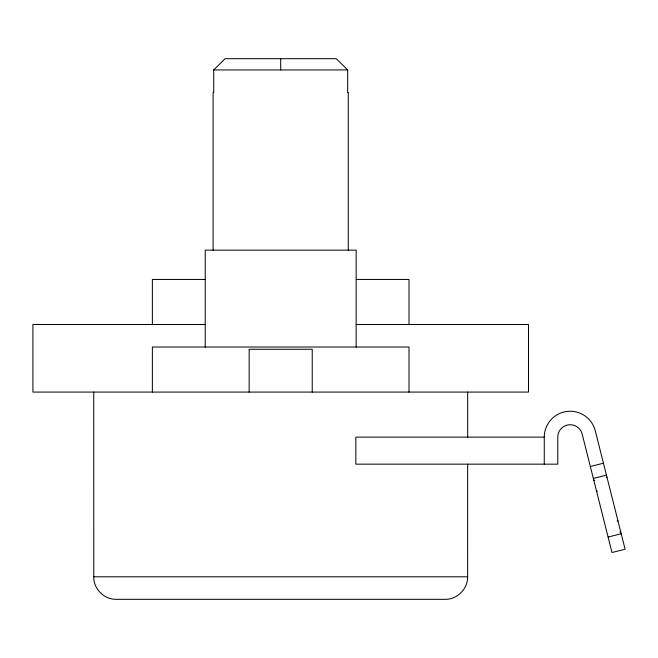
<?xml version="1.0" encoding="UTF-8"?>
<svg xmlns="http://www.w3.org/2000/svg" width="658" height="658" viewBox="0 0 658 658"><rect width="100%" height="100%" fill="white"/><g stroke="black" fill="none" stroke-linecap="round" stroke-linejoin="round"><path stroke-width="0.99" d="M467.665 464.161L467.624 576.795C467.978 588.828 457.178 599.594 445.137 599.323L116.252 599.323C104.203 599.594 93.411 588.828 93.765 576.795L93.724 392.078M213.11 250.155L213.11 92.474L213.718 92.474L213.718 69.945L225.102 58.677L336.287 58.677L347.671 69.945L347.671 92.474L348.263 92.474L348.271 250.155M590.333 466.506L603.444 463.207M593.335 478.432L606.446 475.125M593.837 480.43L594.659 480.225M606.125 477.338L606.947 477.132M596.592 491.353L597.406 491.148M617.13 521.029L617.952 520.823M619.877 531.952L620.7 531.738M608.099 537.043L621.201 533.745M213.718 69.945L347.671 69.945M205.099 279.444L152.376 279.444L152.376 324.493M356.291 279.444L409.005 279.444L409.005 324.493M205.28 324.493L32.9 324.493L32.9 392.078L528.489 392.078L528.489 324.493L356.11 324.493M544.256 437.126L355.846 437.126L355.846 464.161L557.77 464.161L557.77 437.126A12.387 12.387 0 0 1 582.174 434.099L611.989 552.514L625.1 549.216L595.284 430.801A25.909 25.909 0 0 0 544.256 437.126L544.256 464.161M93.724 576.795L467.665 576.795M467.665 392.078L467.665 437.126M409.005 392.078L409.005 347.021L152.376 347.021L152.376 392.078M356.159 347.153L356.159 250.155L205.23 250.155L205.23 347.153M312.229 392.078L312.229 349.275L249.152 349.275L249.152 392.078M280.695 58.677L280.695 69.945"/></g></svg>
